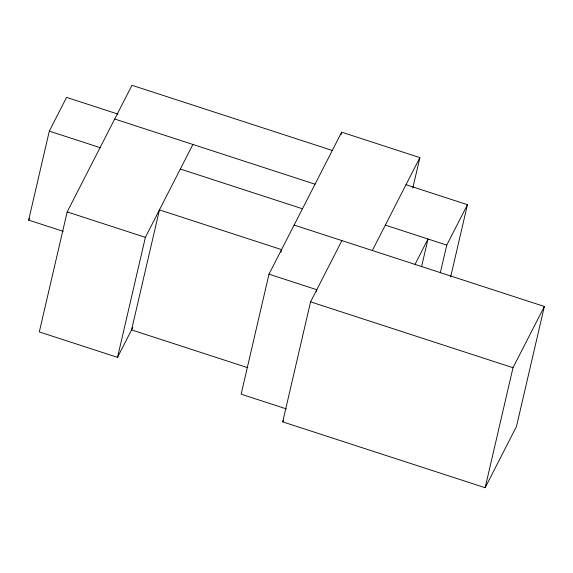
<?xml version="1.0" encoding="UTF-8"?>
<svg xmlns="http://www.w3.org/2000/svg" width="573" height="573" viewBox="0 0 573 573"><rect width="100%" height="100%" fill="white"/><g stroke="black" fill="none" stroke-linecap="round" stroke-linejoin="round"><path stroke-width="0.86" d="M63.231 231.342L28.65 220.096L49.307 131.124L66.568 97.381L118.017 114.12M332.297 150.455L131.969 85.284L67.17 211.91L39.308 331.917L117.522 357.366L132.778 327.541M117.522 357.366L145.377 237.358L192.915 144.468M412.804 188.051L419.873 157.618L341.658 132.17L268.988 274.173L241.126 394.181L286.407 408.914M280.949 252.227L281.558 249.62L159.437 209.89L131.575 329.898L247.758 367.694M341.05 134.777L341.658 132.17M294.121 225.06L544.35 306.469L516.488 426.47L485.145 487.716L282.718 421.864L310.573 301.856L341.916 240.61M316.382 291.464L316.783 289.723L268.988 274.173M421.549 266.825L428.01 238.998L415.01 264.389M440.293 272.927L446.754 245.094L467.432 204.69L406.006 184.707M450.672 276.866L467.432 204.69M485.145 487.716L513.007 367.716L544.35 306.469M28.65 220.096L29.452 218.521M282.718 421.864L283.528 420.274M372.335 250.508L419.873 157.618M114.7 119.019L315.035 184.198M385.328 225.117L446.754 245.094M180.337 169.042L302.458 208.773M49.307 131.124L100.748 147.863M67.17 211.91L145.377 237.358M310.573 301.856L513.007 367.716"/></g></svg>
